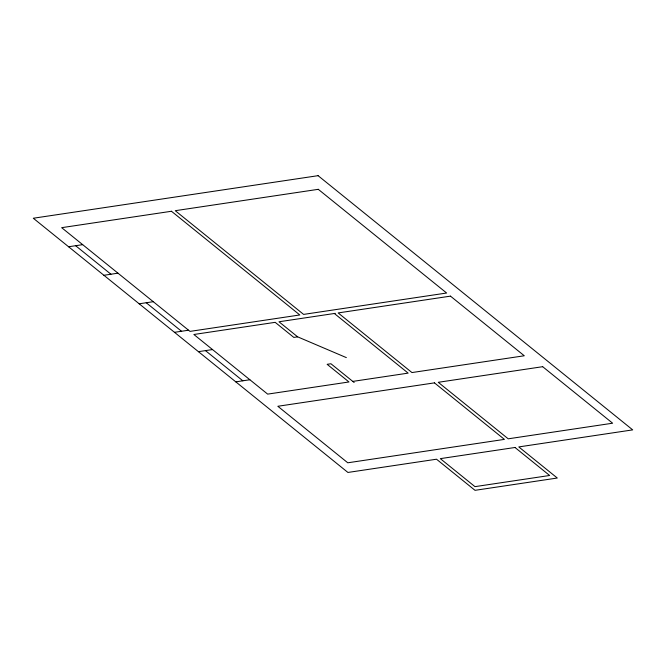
<?xml version="1.0" encoding="UTF-8"?>
<svg xmlns="http://www.w3.org/2000/svg" width="666" height="666" viewBox="0 0 666 666"><rect width="100%" height="100%" fill="white"/><g stroke="black" fill="none" stroke-linecap="round" stroke-linejoin="round"><path stroke-width="1" d="M68.598 246.761L82.676 244.655M103.896 275.283L117.974 273.177M139.186 303.796L153.272 301.698M174.484 332.317L188.57 330.211M335.298 313.353L278.979 321.77L297.627 336.838L346.345 357.609M198.435 351.665L212.512 349.567M297.627 336.838L293.831 337.412L275.183 322.336L193.864 334.49L267.665 394.122L348.984 381.968L327.139 364.319L330.935 363.753L354.137 382.5M235.797 381.859L249.875 379.753M352.78 381.402L408.158 373.127L334.349 313.495M75.633 245.712L110.931 274.226M146.229 302.747L181.527 331.268M205.469 350.616L242.84 380.81M318.082 175.674L33.3 218.24L347.918 472.452L436.521 459.215L475.025 490.326L557.292 478.03L518.789 446.919L632.7 429.886L318.082 175.674M171.462 211.264L61.663 227.672L190.01 331.385L299.808 314.968L171.462 211.264M318.281 189.319L175.258 210.697L303.604 314.402L446.628 293.023L318.281 189.319M450.482 296.137L338.153 312.928L411.954 372.56L524.284 355.769L450.482 296.137M434.457 382.867L277.83 406.277L347.777 462.795L504.412 439.385L434.457 382.867M542.673 366.691L438.253 382.301L508.208 438.819L612.628 423.21L542.673 366.691M514.993 447.485L440.318 458.641L474.966 486.646L549.641 475.482L514.993 447.485"/></g></svg>
